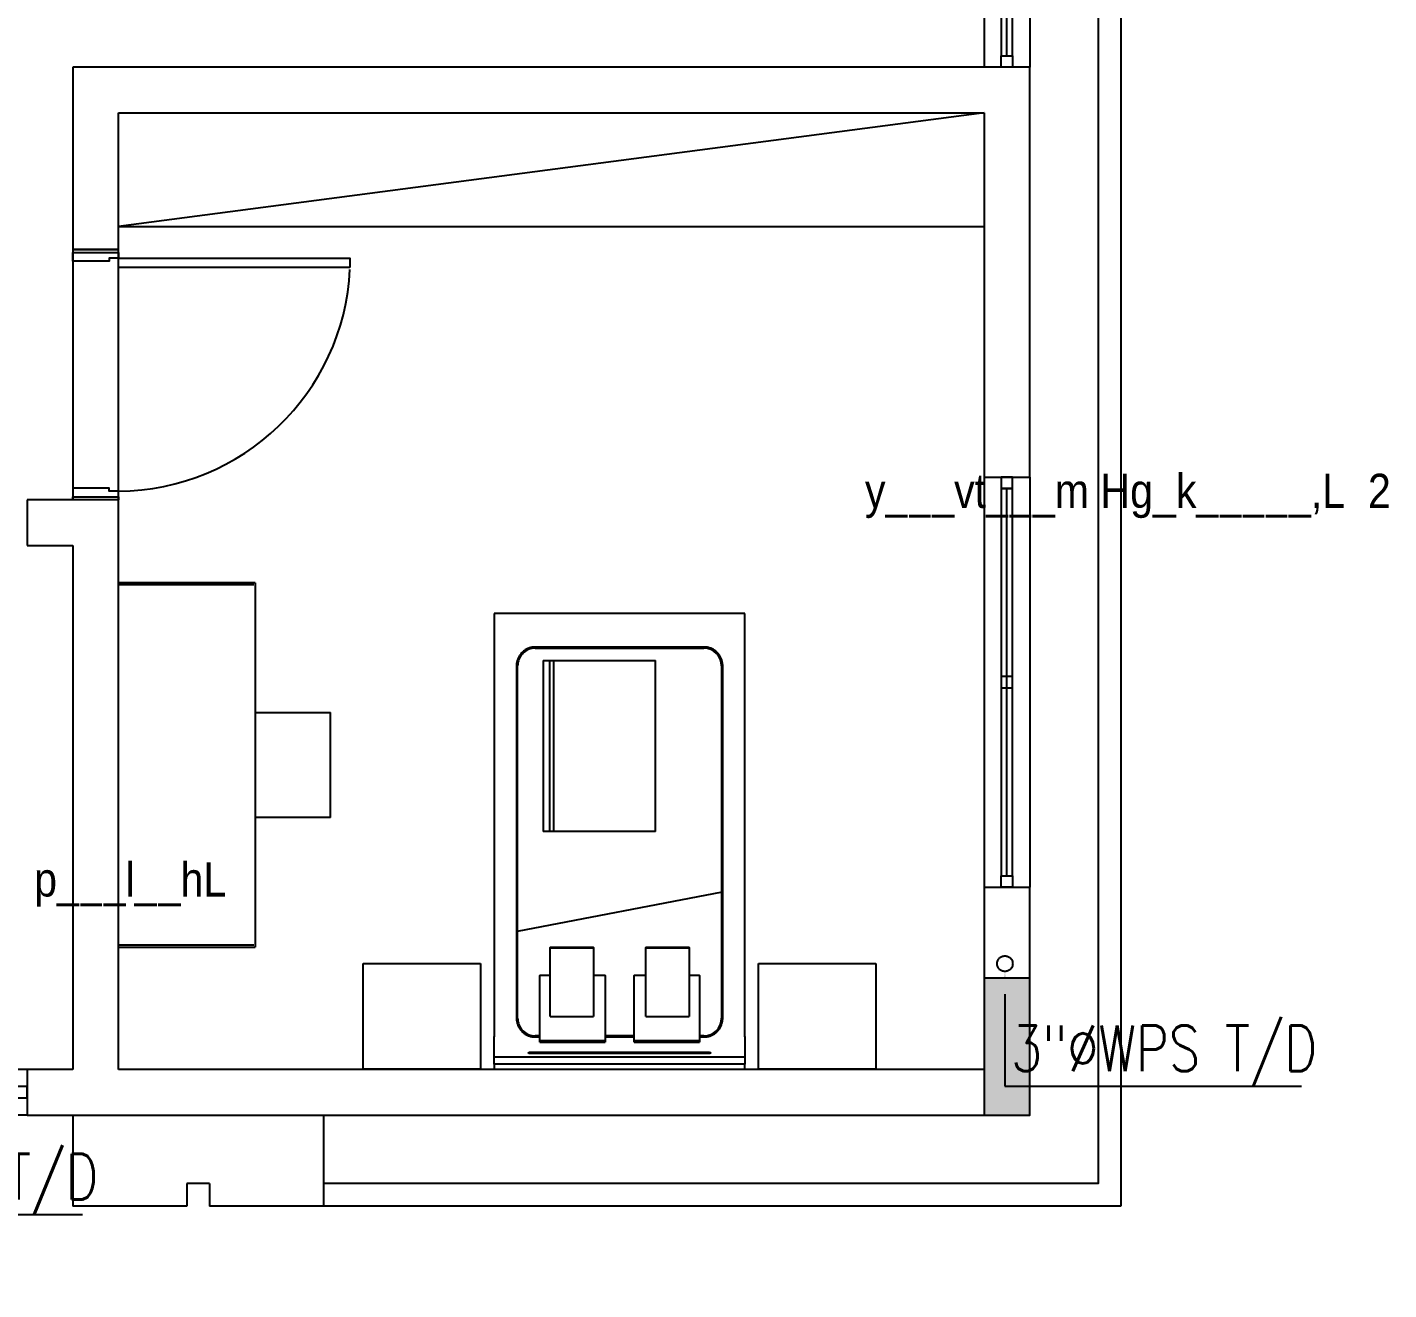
# Model space of a CAD drawing. Header units: metres. Extents: x -658 to -58, y -713 to -118.
# Drawn here: x -315.55 to -309.57, y -203.71 to -198.17 of the extents above; entities that cross this region are included whole.
import ezdxf
from ezdxf import colors
from ezdxf.entities.mleader import LeaderData, LeaderLine
from ezdxf.math import Vec2, Vec3

# ---------------------------------------------------------------- set-up
doc = ezdxf.new("R2010")
doc.units = ezdxf.units.M
doc.header["$LTSCALE"] = 100
doc.linetypes.add('CENTERX2', pattern=[4, 2.5, -0.5, 0.5, -0.5])
for name, color, linetype in [('DRAIN-LW', 2, 'Continuous'), ('plan', 8, 'Continuous'), ('WATER TEXT', 3, 'Continuous')]:
    doc.layers.add(name, color=color, linetype=linetype)
doc.styles.add('02-GROUND-FOR WORK$0$MZ', font='romans.shx', dxfattribs={"width": 0.8})
doc.styles.add('style12', font='xarab.shx')

# ---------------------------------------------------------------- blocks, each defined once
blk = doc.blocks.new('EN_Bed_and_2_bedside_tables_FR__Lit_avec_2_tables_de_chevets_17147 - 0900 x 1900 mm - Jumeau _1 place_-585251-الدور الاول')
for p, q in [((-1.125, -0.0259), (-0.61, -0.0259)), ((-1.125, -0.49), (-1.125, -0.0259)), ((-0.61, -0.0259), (-0.61, -0.49)), ((0.55, -0.0259), (-0.55, -0.0259)), ((-0.55, -0.0259), (-0.55, -0.0475)), ((-0.55, -0.0787), (-0.55, -0.0475)), ((-0.55, -0.0475), (0.55, -0.0475)), ((0.55, -0.0475), (0.55, -0.0259)), ((0.55, -0.0475), (0.55, -0.0787)), ((0.61, -0.0259), (1.125, -0.0259)), ((0.61, -0.49), (0.61, -0.0259)), ((1.125, -0.0259), (1.125, -0.49)), ((-0.55, -0.17), (-0.55, -0.0787)), ((-0.55, -0.0787), (0.55, -0.0787)), ((-0.39, -0.0947), (0.39, -0.0947)), ((0.39, -0.1006), (-0.39, -0.1006)), ((0.55, -0.0787), (0.55, -0.17)), ((-0.55, -0.1688), (-0.55, -2.0269)), ((-0.35, -0.1675), (-0.37, -0.1675)), ((-0.37, -0.1725), (-0.35, -0.1725)), ((-0.0635, -0.1449), (-0.35, -0.1449)), ((-0.35, -0.1477), (-0.3441, -0.1477)), ((-0.0635, -0.1528), (-0.35, -0.1528)), ((-0.0666, -0.1477), (-0.0635, -0.1477)), ((0.0635, -0.1675), (-0.0635, -0.1675)), ((-0.0635, -0.1725), (0.0635, -0.1725)), ((0.35, -0.1449), (0.0635, -0.1449)), ((0.0635, -0.1477), (0.0694, -0.1477)), ((0.35, -0.1528), (0.0635, -0.1528)), ((0.3469, -0.1477), (0.35, -0.1477)), ((0.37, -0.1675), (0.35, -0.1675)), ((0.35, -0.1725), (0.37, -0.1725)), ((0.55, -2.0269), (0.55, -0.1688)), ((-0.4525, -0.25), (-0.4525, -1.7969)), ((-0.4475, -1.7969), (-0.4475, -0.25)), ((-0.115, -0.2581), (-0.305, -0.2581)), ((0.305, -0.2581), (0.115, -0.2581)), ((0.4475, -0.25), (0.4475, -1.7969)), ((0.4525, -1.7969), (0.4525, -0.25)), ((-0.35, -0.4379), (-0.305, -0.4379)), ((-0.115, -0.4379), (-0.0635, -0.4379)), ((0.0635, -0.4379), (0.115, -0.4379)), ((0.305, -0.4379), (0.35, -0.4379)), ((-0.61, -0.49), (-1.125, -0.49)), ((1.125, -0.49), (0.61, -0.49)), ((-0.305, -0.5571), (-0.115, -0.5571)), ((-0.305, -0.5603), (-0.115, -0.5603)), ((0.115, -0.5571), (0.305, -0.5571)), ((0.115, -0.5603), (0.305, -0.5603)), ((-0.45, -0.8026), (0.45, -0.6307)), ((-0.1578, -1.07), (-0.1578, -1.82)), ((-0.0591, -1.07), (0.2889, -1.07)), ((0.2889, -1.07), (0.3062, -1.07)), ((0.2889, -1.07), (0.2889, -1.82)), ((0.3062, -1.07), (0.3062, -1.82)), ((0.3359, -1.82), (0.3359, -1.07)), ((0.2889, -1.82), (-0.0591, -1.82)), ((0.3062, -1.82), (0.2889, -1.82)), ((0.37, -1.8744), (-0.37, -1.8744)), ((-0.37, -1.8794), (0.37, -1.8794)), ((-0.55, -2.0269), (0.55, -2.0269))]:
    blk.add_line(p, q)
at = {"flags": 128}
for points in [[(-0.37, -0.1675), (-0.3733, -0.1676), (-0.3766, -0.1678), (-0.3799, -0.1681), (-0.3831, -0.1686), (-0.3864, -0.1692), (-0.3896, -0.1699), (-0.3928, -0.1708), (-0.3959, -0.1717), (-0.399, -0.1728), (-0.4021, -0.174), (-0.4051, -0.1754), (-0.4081, -0.1769), (-0.411, -0.1784), (-0.4138, -0.1801), (-0.4166, -0.1819), (-0.4192, -0.1839), (-0.4219, -0.1859), (-0.4244, -0.188), (-0.4268, -0.1902), (-0.4292, -0.1925), (-0.4314, -0.195), (-0.4336, -0.1975), (-0.4356, -0.2), (-0.4376, -0.2027), (-0.4394, -0.2054), (-0.4411, -0.2083), (-0.4427, -0.2111), (-0.4442, -0.2141), (-0.4456, -0.2171), (-0.4469, -0.2201), (-0.448, -0.2232), (-0.449, -0.2264), (-0.4499, -0.2295), (-0.4506, -0.2327), (-0.4513, -0.236), (-0.4518, -0.2392), (-0.4521, -0.2425), (-0.4524, -0.2458), (-0.4525, -0.2491), (-0.4525, -0.25)], [(0.4525, -0.25), (0.4524, -0.2467), (0.4522, -0.2434), (0.4519, -0.2401), (0.4514, -0.2369), (0.4508, -0.2336), (0.4501, -0.2304), (0.4492, -0.2272), (0.4483, -0.2241), (0.4472, -0.221), (0.446, -0.2179), (0.4446, -0.2149), (0.4431, -0.2119), (0.4416, -0.209), (0.4399, -0.2062), (0.4381, -0.2034), (0.4361, -0.2008), (0.4341, -0.1981), (0.432, -0.1956), (0.4298, -0.1932), (0.4275, -0.1908), (0.425, -0.1886), (0.4225, -0.1864), (0.42, -0.1844), (0.4173, -0.1824), (0.4146, -0.1806), (0.4117, -0.1789), (0.4089, -0.1773), (0.4059, -0.1758), (0.4029, -0.1744), (0.3999, -0.1731), (0.3968, -0.172), (0.3936, -0.171), (0.3905, -0.1701), (0.3873, -0.1694), (0.384, -0.1687), (0.3808, -0.1682), (0.3775, -0.1679), (0.3742, -0.1676), (0.3709, -0.1675), (0.37, -0.1675)], [(-0.1578, -1.07), (-0.1559, -1.07), (-0.1503, -1.07), (-0.1412, -1.07), (-0.1289, -1.07), (-0.1139, -1.07), (-0.0969, -1.07), (-0.0784, -1.07), (-0.0591, -1.07)], [(0.3062, -1.07), (0.3137, -1.07), (0.3213, -1.07), (0.3275, -1.07), (0.3321, -1.07), (0.335, -1.07), (0.3359, -1.07)], [(-0.4525, -1.7969), (-0.4524, -1.8002), (-0.4522, -1.8035), (-0.4519, -1.8068), (-0.4514, -1.8101), (-0.4508, -1.8133), (-0.4501, -1.8165), (-0.4492, -1.8197), (-0.4483, -1.8229), (-0.4472, -1.826), (-0.446, -1.829), (-0.4446, -1.832), (-0.4431, -1.835), (-0.4416, -1.8379), (-0.4399, -1.8407), (-0.4381, -1.8435), (-0.4361, -1.8462), (-0.4341, -1.8488), (-0.432, -1.8513), (-0.4298, -1.8537), (-0.4275, -1.8561), (-0.425, -1.8583), (-0.4225, -1.8605), (-0.42, -1.8625), (-0.4173, -1.8645), (-0.4146, -1.8663), (-0.4117, -1.868), (-0.4089, -1.8696), (-0.4059, -1.8711), (-0.4029, -1.8725), (-0.3999, -1.8738), (-0.3968, -1.8749), (-0.3936, -1.8759), (-0.3905, -1.8768), (-0.3873, -1.8775), (-0.384, -1.8782), (-0.3808, -1.8787), (-0.3775, -1.879), (-0.3742, -1.8793), (-0.3709, -1.8794), (-0.37, -1.8794)], [(-0.0591, -1.82), (-0.0784, -1.82), (-0.0969, -1.82), (-0.1139, -1.82), (-0.1289, -1.82), (-0.1412, -1.82), (-0.1503, -1.82), (-0.1559, -1.82), (-0.1578, -1.82)], [(0.3359, -1.82), (0.335, -1.82), (0.3321, -1.82), (0.3275, -1.82), (0.3213, -1.82), (0.3137, -1.82), (0.3062, -1.82)], [(0.37, -1.8794), (0.3733, -1.8793), (0.3766, -1.8791), (0.3799, -1.8788), (0.3831, -1.8783), (0.3864, -1.8777), (0.3896, -1.877), (0.3928, -1.8762), (0.3959, -1.8752), (0.399, -1.8741), (0.4021, -1.8729), (0.4051, -1.8715), (0.4081, -1.8701), (0.411, -1.8685), (0.4138, -1.8668), (0.4166, -1.865), (0.4192, -1.8631), (0.4219, -1.861), (0.4244, -1.8589), (0.4268, -1.8567), (0.4292, -1.8544), (0.4314, -1.852), (0.4336, -1.8495), (0.4356, -1.8469), (0.4376, -1.8442), (0.4394, -1.8415), (0.4411, -1.8387), (0.4427, -1.8358), (0.4442, -1.8328), (0.4456, -1.8298), (0.4469, -1.8268), (0.448, -1.8237), (0.449, -1.8206), (0.4499, -1.8174), (0.4506, -1.8142), (0.4513, -1.8109), (0.4518, -1.8077), (0.4521, -1.8044), (0.4524, -1.8011), (0.4525, -1.7978), (0.4525, -1.7969)]]:
    blk.add_lwpolyline(points, dxfattribs=at)
for centre, radius, start, end in [((-0.37, -0.25), 0.0775, 90, 180), ((-0.37, -0.25), 0.08, 114.50416, 115.76342), ((-0.37, -0.25), 0.08, 90, 92.36276), ((0.37, -0.25), 0.08, 87.63724, 90), ((0.37, -0.25), 0.0775, 360, 90), ((0.37, -0.25), 0.08, 24.50416, 25.76342), ((-0.37, -0.25), 0.08, 177.63724, 180), ((0.37, -0.25), 0.08, 360, 2.36276), ((-0.37, -1.7969), 0.08, 180, 182.36276), ((-0.37, -1.7969), 0.0775, 180, 270), ((-0.37, -1.7969), 0.08, 204.50416, 205.76342), ((0.37, -1.7969), 0.0775, 270, 0), ((0.37, -1.7969), 0.08, 357.63724, 360), ((-0.37, -1.7969), 0.08, 267.63724, 270), ((0.37, -1.7969), 0.08, 270, 272.36276), ((0.37, -1.7969), 0.08, 294.50416, 295.76342)]:
    blk.add_arc(centre, radius, start, end)
for points, knots in [([(-0.39, -0.1006), (-0.3906, -0.1006), (-0.3918, -0.1006), (-0.3935, -0.1005), (-0.3951, -0.1002), (-0.3965, -0.0999), (-0.3978, -0.0996), (-0.3991, -0.099), (-0.4001, -0.0981), (-0.4, -0.0971), (-0.399, -0.0963), (-0.3978, -0.0958), (-0.3962, -0.0953), (-0.3937, -0.0948), (-0.3915, -0.0947), (-0.39, -0.0947)], [0, 0, 0, 0, 0.055556, 0.111111, 0.166667, 0.222222, 0.277778, 0.333333, 0.444444, 0.583333, 0.652778, 0.722222, 0.791667, 0.861111, 1, 1, 1, 1]), ([(0.39, -0.0947), (0.3906, -0.0947), (0.3918, -0.0947), (0.3935, -0.0948), (0.3951, -0.0951), (0.3965, -0.0954), (0.3978, -0.0958), (0.3991, -0.0963), (0.4001, -0.0972), (0.4, -0.0982), (0.399, -0.099), (0.3978, -0.0996), (0.3962, -0.1), (0.3937, -0.1005), (0.3915, -0.1006), (0.39, -0.1006)], [0, 0, 0, 0, 0.055556, 0.111111, 0.166667, 0.222222, 0.277778, 0.333333, 0.444444, 0.583333, 0.652778, 0.722222, 0.791667, 0.861111, 1, 1, 1, 1]), ([(-0.35, -0.1528), (-0.35, -0.147), (-0.35, -0.1451), (-0.35, -0.1449), (-0.35, -0.1449)], [-0.02531448, -0.02531448, -0.02531448, -0.02531448, -0.01176379, -0.00982882, -0.00982882, -0.00982882, -0.00982882]), ([(-0.35, -0.4379), (-0.35, -0.438), (-0.35, -0.4376), (-0.35, -0.4207), (-0.35, -0.3933), (-0.35, -0.2909), (-0.35, -0.1753), (-0.35, -0.1528)], [-0.8738534, -0.8738534, -0.8738534, -0.8738534, -0.8529962, -0.7671953, -0.5795204, -0.2820766, 0, 0, 0, 0]), ([(-0.0635, -0.1449), (-0.0635, -0.1449), (-0.0635, -0.1451), (-0.0635, -0.147), (-0.0635, -0.1528)], [0.00982882, 0.00982882, 0.00982882, 0.00982882, 0.01176379, 0.02531448, 0.02531448, 0.02531448, 0.02531448]), ([(-0.0635, -0.1528), (-0.0635, -0.1753), (-0.0635, -0.2909), (-0.0635, -0.3933), (-0.0635, -0.4207), (-0.0635, -0.4376), (-0.0635, -0.438), (-0.0635, -0.4379)], [0, 0, 0, 0, 0.2820766, 0.5795204, 0.7671953, 0.8529962, 0.8738534, 0.8738534, 0.8738534, 0.8738534]), ([(0.0635, -0.1528), (0.0635, -0.147), (0.0635, -0.1451), (0.0635, -0.1449), (0.0635, -0.1449)], [-0.02531448, -0.02531448, -0.02531448, -0.02531448, -0.01176379, -0.00982882, -0.00982882, -0.00982882, -0.00982882]), ([(0.0635, -0.4379), (0.0635, -0.438), (0.0635, -0.4376), (0.0635, -0.4207), (0.0635, -0.3933), (0.0635, -0.2909), (0.0635, -0.1753), (0.0635, -0.1528)], [-0.8738534, -0.8738534, -0.8738534, -0.8738534, -0.8529962, -0.7671953, -0.5795204, -0.2820766, 0, 0, 0, 0]), ([(0.35, -0.1449), (0.35, -0.1449), (0.35, -0.1451), (0.35, -0.147), (0.35, -0.1528)], [0.00982882, 0.00982882, 0.00982882, 0.00982882, 0.01176379, 0.02531448, 0.02531448, 0.02531448, 0.02531448]), ([(0.35, -0.1528), (0.35, -0.1753), (0.35, -0.2909), (0.35, -0.3933), (0.35, -0.4207), (0.35, -0.4376), (0.35, -0.438), (0.35, -0.4379)], [0, 0, 0, 0, 0.2820766, 0.5795204, 0.7671953, 0.8529962, 0.8738534, 0.8738534, 0.8738534, 0.8738534]), ([(-0.305, -0.5571), (-0.305, -0.4819), (-0.305, -0.4084), (-0.305, -0.3378), (-0.305, -0.2723), (-0.305, -0.2586), (-0.305, -0.2581)], [-1.6506121, -1.6506121, -1.6506121, -1.6506121, -1.3848402, -1.1473357, -0.9731116, -0.8738534, -0.8738534, -0.8738534, -0.8738534]), ([(-0.115, -0.2581), (-0.115, -0.2586), (-0.115, -0.2723), (-0.115, -0.3378), (-0.115, -0.4084), (-0.115, -0.4819), (-0.115, -0.5571)], [0.8738534, 0.8738534, 0.8738534, 0.8738534, 0.9731116, 1.1473357, 1.3848402, 1.6506121, 1.6506121, 1.6506121, 1.6506121]), ([(0.115, -0.5571), (0.115, -0.4819), (0.115, -0.4084), (0.115, -0.3378), (0.115, -0.2723), (0.115, -0.2586), (0.115, -0.2581)], [-1.6506121, -1.6506121, -1.6506121, -1.6506121, -1.3848402, -1.1473357, -0.9731116, -0.8738534, -0.8738534, -0.8738534, -0.8738534]), ([(0.305, -0.2581), (0.305, -0.2586), (0.305, -0.2723), (0.305, -0.3378), (0.305, -0.4084), (0.305, -0.4819), (0.305, -0.5571)], [0.8738534, 0.8738534, 0.8738534, 0.8738534, 0.9731116, 1.1473357, 1.3848402, 1.6506121, 1.6506121, 1.6506121, 1.6506121]), ([(-0.305, -0.5595), (-0.305, -0.5599), (-0.305, -0.5608), (-0.305, -0.5598), (-0.305, -0.5571)], [-0.01567087, -0.01567087, -0.01567087, -0.01567087, -0.01176379, 0, 0, 0, 0]), ([(-0.115, -0.5571), (-0.115, -0.5598), (-0.115, -0.5608), (-0.115, -0.5599), (-0.115, -0.5595)], [0, 0, 0, 0, 0.01176379, 0.01567087, 0.01567087, 0.01567087, 0.01567087]), ([(0.115, -0.5595), (0.115, -0.5599), (0.115, -0.5608), (0.115, -0.5598), (0.115, -0.5571)], [-0.01567087, -0.01567087, -0.01567087, -0.01567087, -0.01176379, 0, 0, 0, 0]), ([(0.305, -0.5571), (0.305, -0.5598), (0.305, -0.5608), (0.305, -0.5599), (0.305, -0.5595)], [0, 0, 0, 0, 0.01176379, 0.01567087, 0.01567087, 0.01567087, 0.01567087])]:
    blk.add_open_spline(points, degree=3, knots=knots)
for points in [[(-0.35, -0.1449), (-0.35, -0.1449), (-0.35, -0.1454), (-0.35, -0.146)], [(-0.35, -0.146), (-0.35, -0.1464), (-0.35, -0.147), (-0.35, -0.1477)], [(-0.35, -0.1477), (-0.35, -0.1482), (-0.35, -0.1486), (-0.35, -0.1491)], [(-0.0635, -0.1456), (-0.0635, -0.1451), (-0.0635, -0.1447), (-0.0635, -0.1447)], [(-0.0635, -0.1477), (-0.0635, -0.147), (-0.0635, -0.1464), (-0.0635, -0.146)], [(-0.0635, -0.1491), (-0.0635, -0.1486), (-0.0635, -0.1482), (-0.0635, -0.1477)], [(0.0635, -0.1449), (0.0635, -0.1449), (0.0635, -0.1454), (0.0635, -0.146)], [(0.0635, -0.146), (0.0635, -0.1464), (0.0635, -0.147), (0.0635, -0.1477)], [(0.0635, -0.1477), (0.0635, -0.1482), (0.0635, -0.1486), (0.0635, -0.1491)], [(0.35, -0.1456), (0.35, -0.1451), (0.35, -0.1447), (0.35, -0.1447)], [(0.35, -0.1477), (0.35, -0.147), (0.35, -0.1464), (0.35, -0.146)], [(0.35, -0.1491), (0.35, -0.1486), (0.35, -0.1482), (0.35, -0.1477)], [(-0.305, -0.5572), (-0.305, -0.558), (-0.305, -0.5588), (-0.305, -0.5593)], [(-0.115, -0.5591), (-0.115, -0.5587), (-0.115, -0.5577), (-0.115, -0.5567)], [(0.115, -0.5572), (0.115, -0.558), (0.115, -0.5588), (0.115, -0.5593)], [(0.305, -0.5591), (0.305, -0.5587), (0.305, -0.5577), (0.305, -0.5567)]]:
    blk.add_open_spline(points, degree=3)
blk = doc.blocks.new('Contemporary_Office_Desk_16786 - Contemporary_Office_Desk_16786-V32-الدور الاول')
for p, q in [((0.23, 0.9318), (-0.23, 0.9318)), ((-0.23, 0.8921), (-0.23, 0.9318)), ((0.23, 0.9318), (0.23, 0.8921)), ((-0.23, 0.8322), (-0.23, 0.8921)), ((0.23, 0.8921), (0.23, 0.8322)), ((-0.23, 0.7518), (-0.23, 0.8322)), ((0.23, 0.8322), (0.23, 0.7518)), ((-0.23, 0.6), (-0.23, 0.7518)), ((0.23, 0.7518), (0.23, 0.6)), ((-0.8, 0.6), (-0.8, 0)), ((-0.8, 0.6), (-0.7, 0.6)), ((-0.7, 0.6), (0.7, 0.6)), ((0.7, 0.6), (0.8, 0.6)), ((0.8, 0), (0.8, 0.6)), ((-0.79, 0.595), (-0.79, 0.005)), ((0.79, 0.005), (0.79, 0.595))]:
    blk.add_line(p, q)
blk = doc.blocks.new('*U111')
blk.add_line((1.75, 0), (0.05, 0))
for points in [[(0.05, 0.025), (0, 0.025), (0, -0.025), (0.05, -0.025)], [(1.75, -0.025), (1.75, 0.025), (0.05, 0.025), (0.05, -0.025)], [(1.75, 0.025), (1.8, 0.025), (1.8, -0.025), (1.75, -0.025)]]:
    blk.add_lwpolyline(points, close=True)
blk = doc.blocks.new('*U113')
blk.add_line((0.65, 0), (0.05, 0))
for points in [[(0.05, 0.025), (0, 0.025), (0, -0.025), (0.05, -0.025)], [(0.65, -0.025), (0.65, 0.025), (0.05, 0.025), (0.05, -0.025)], [(0.65, 0.025), (0.7, 0.025), (0.7, -0.025), (0.65, -0.025)]]:
    blk.add_lwpolyline(points, close=True)
blk = doc.blocks.new('*U103')
for points in [[(79, 1116), (79, 100), (39, 100), (39, 1116)], [(0, -100), (14, -100), (14, 100), (0, 100)], [(1100, -100), (1086, -100), (1086, 100), (1100, 100)]]:
    blk.add_lwpolyline(points, close=True)
at = {"ltscale": 0.25}
for points in [[(1100, 100), (0, 100)], [(0, -100), (1100, -100)]]:
    blk.add_lwpolyline(points, dxfattribs=at)
at = {"flags": 128}
for points in [[(14, -100), (14, 100), (14, 100), (39, 100), (39, 60), (52, 60), (52, -100)], [(1086, -100), (1086, 100), (1086, 100), (1061, 100), (1061, 60), (1048, 60), (1048, -100), (1086, -100)]]:
    blk.add_lwpolyline(points, close=True, dxfattribs=at)
at = {"ltscale": 0.25}
blk.add_arc((38, 94.6), 1023.1, 0.40319, 87.18918, dxfattribs=at)
blk = doc.blocks.new('RWEFRWEFRWE')
h = blk.add_hatch(color=256)
h.dxf.hatch_style = 1
h.paths.add_polyline_path([(-202.3055, -185.0532), (-202.1055, -185.0532), (-202.1055, -184.4532), (-202.3055, -184.4532)])
blk.add_lwpolyline([(-202.3055, -185.0532), (-202.1055, -185.0532), (-202.1055, -184.4532), (-202.3055, -184.4532)], close=True)
blk = doc.blocks.new('A$Cb06f5615')
at = {"layer": 'plan'}
for p, q in [((-14.1035, 14.7095), (-14.1035, 12.9095)), ((-13.9035, 14.7095), (-13.9035, 12.9095)), ((-13.5035, 14.7095), (-13.5035, 7.9095)), ((-18.1035, 12.9095), (-18.1035, 12.1095)), ((-13.9035, 12.9095), (-18.1035, 12.9095)), ((-13.9035, 11.1095), (-13.9035, 12.9095)), ((-17.9035, 12.1095), (-17.9035, 12.7095)), ((-17.9035, 12.7095), (-14.1035, 12.7095)), ((-14.1035, 12.7095), (-17.9035, 12.2095)), ((-14.1035, 12.7095), (-14.1035, 11.1095)), ((-17.9035, 12.2095), (-14.1035, 12.2095)), ((-18.1035, 12.1095), (-17.9035, 12.1095)), ((-14.1035, 11.1095), (-14.1035, 9.3095)), ((-14.1035, 11.1095), (-13.9035, 11.1095)), ((-13.9035, 11.1095), (-13.9035, 9.3095)), ((-17.9035, 11.0095), (-18.3035, 11.0095)), ((-18.3035, 11.0095), (-18.3035, 10.8095)), ((-17.9035, 8.5095), (-17.9035, 11.0095)), ((-18.3035, 10.8095), (-18.1035, 10.8095)), ((-18.1035, 10.8095), (-18.1035, 8.5095)), ((-14.1035, 9.3095), (-14.1035, 8.5095)), ((-14.1035, 9.3095), (-13.9035, 9.3095)), ((-13.9035, 8.3095), (-13.9035, 9.3095)), ((-18.3035, 8.5095), (-19.0035, 8.5095)), ((-18.1035, 8.5095), (-18.3035, 8.5095)), ((-18.3035, 8.5095), (-18.3035, 8.3095)), ((-14.1035, 8.5095), (-17.9035, 8.5095)), ((-18.3035, 8.3095), (-19.0035, 8.3095)), ((-18.3035, 8.3095), (-18.1035, 8.3095)), ((-18.1035, 8.3095), (-18.1035, 7.9095)), ((-18.1035, 8.3095), (-17.0035, 8.3095)), ((-17.0035, 8.3095), (-13.9035, 8.3095)), ((-17.0035, 8.3095), (-17.0035, 7.9095)), ((-17.5035, 8.0095), (-17.6035, 8.0095)), ((-17.6035, 8.0095), (-17.6035, 7.9095)), ((-17.5035, 8.0095), (-17.5035, 7.9095)), ((-17.6035, 7.9095), (-18.1035, 7.9095)), ((-17.0035, 7.9095), (-17.5035, 7.9095)), ((-13.5035, 7.9095), (-17.0035, 7.9095))]:
    blk.add_line(p, q, dxfattribs=at)
at = {"layer": 'plan', "ltscale": 0.6}
blk.add_lwpolyline([(-13.6035, 14.7095), (-13.6035, 8.0095), (-17.0035, 8.0095)], dxfattribs=at)
at = {"layer": 'plan'}
blk.add_lwpolyline([(-13.9785, 10.1845), (-13.9785, 10.2345), (-14.0285, 10.2345), (-14.0285, 10.1845)], close=True, dxfattribs=at)
blk.add_blockref('RWEFRWEFRWE', (188.202, 193.3627), dxfattribs=at)
for name, p, rotation in [('*U111', (-14.0035, 14.7095), 270), ('*U111', (-14.0035, 11.1095), 270), ('Contemporary_Office_Desk_16786 - Contemporary_Office_Desk_16786-V32-الدور الاول', (-17.9035, 9.8462), 270), ('EN_Bed_and_2_bedside_tables_FR__Lit_avec_2_tables_de_chevets_17147 - 0900 x 1900 mm - Jumeau _1 place_-585251-الدور الاول', (-15.7035, 8.4845), 180), ('*U113', (-18.3035, 8.4095), 180)]:
    blk.add_blockref(name, p, dxfattribs=dict(at, rotation=rotation))
at = {"layer": 'plan', "xscale": 0.001, "yscale": 0.001, "zscale": 0.001, "rotation": 270}
blk.add_blockref('*U103', (-18.0035, 12.1095), dxfattribs=at)
at = {"layer": 'plan', "style": 'style12', "width": 0.9}
for s, p in [('y___vt___m Hg_k_____,L  2', (-14.6266, 10.9746)), ('p___l__hL', (-18.2732, 9.2687))]:
    blk.add_text(s, height=0.15, dxfattribs=at).set_placement(p)

msp = doc.modelspace()

# ---------------------------------------------------------------- linework, layer by layer
at = {"layer": 'DRAIN-LW', "linetype": 'CENTERX2', "ltscale": 0.005}
msp.add_circle((-311.2579, -202.2818), 0.0342, dxfattribs=at)

# ---------------------------------------------------------------- block references
at = {"layer": 'plan'}
msp.add_blockref('A$Cb06f5615', (-297.2456, -211.2557), dxfattribs=at)

# ---------------------------------------------------------------- leaders
at = {"layer": 'WATER TEXT', "color": 3}
ml = msp.add_multileader_mtext('Standard', dxfattribs=at)
ml.set_content('3"%%CWPS T/D', color=3, style='02-GROUND-FOR WORK$0$MZ')
ml.set_leader_properties(color=1)
ml.build(insert=Vec2(0, 0))
ml.multileader.update_dxf_attribs({"text_left_attachment_type": 6, "text_right_attachment_type": 6, "dogleg_length": 100, "arrow_head_size": 0.1})
ctx = ml.context
ctx.base_point, ctx.char_height, ctx.arrow_head_size, ctx.landing_gap_size, ctx.plane_origin = Vec3(-311.2311, -202.8203), 0.2, 0.1, 0.00009, Vec3(-311.3954, -202.0599)
ctx.left_attachment, ctx.right_attachment = 6, 6
notes = []
notes.append((ctx, [(1, (1, 1, 0), (-311.2579, -202.8203), (1, 0), 0.0267, [(0, [(-311.2579, -202.316)], 0, [])])]))
ctx.mtext.insert, ctx.mtext.flow_direction = Vec3(-311.2311, -202.5537), 5
ml = msp.add_multileader_mtext('Standard', dxfattribs=at)
ml.set_content('3"%%CWPS T/D', color=3, style='02-GROUND-FOR WORK$0$MZ')
ml.set_leader_properties(color=1)
ml.build(insert=Vec2(0, 0))
ml.multileader.update_dxf_attribs({"text_left_attachment_type": 6, "text_right_attachment_type": 6, "dogleg_length": 100, "arrow_head_size": 0.1})
ctx = ml.context
ctx.base_point, ctx.char_height, ctx.arrow_head_size, ctx.landing_gap_size, ctx.plane_origin = Vec3(-316.5814, -203.3836), 0.2, 0.1, 0.00009, Vec3(-316.7457, -202.6231)
ctx.left_attachment, ctx.right_attachment = 6, 6
notes.append((ctx, [(1, (1, 1, 0), (-316.6081, -203.3836), (1, 0), 0.0267, [(0, [(-316.6081, -202.8792)], 0, [])])]))
ctx.mtext.insert, ctx.mtext.flow_direction = Vec3(-316.5813, -203.1169), 5
for ctx, leaders in notes:
    for number, flags, end, landing, length, lines in leaders:
        leader = LeaderData()
        leader.index, (leader.has_last_leader_line, leader.has_dogleg_vector, leader.attachment_direction) = number, flags
        leader.last_leader_point, leader.dogleg_vector, leader.dogleg_length = Vec3(end), Vec3(landing), length
        for number, points, colour, breaks in lines:
            line = LeaderLine()
            line.index, line.vertices, line.color, line.breaks = number, Vec3.list(points), colors.encode_raw_color(colour), breaks
            leader.lines.append(line)
        ctx.leaders.append(leader)

doc.saveas('drawing.dxf')
